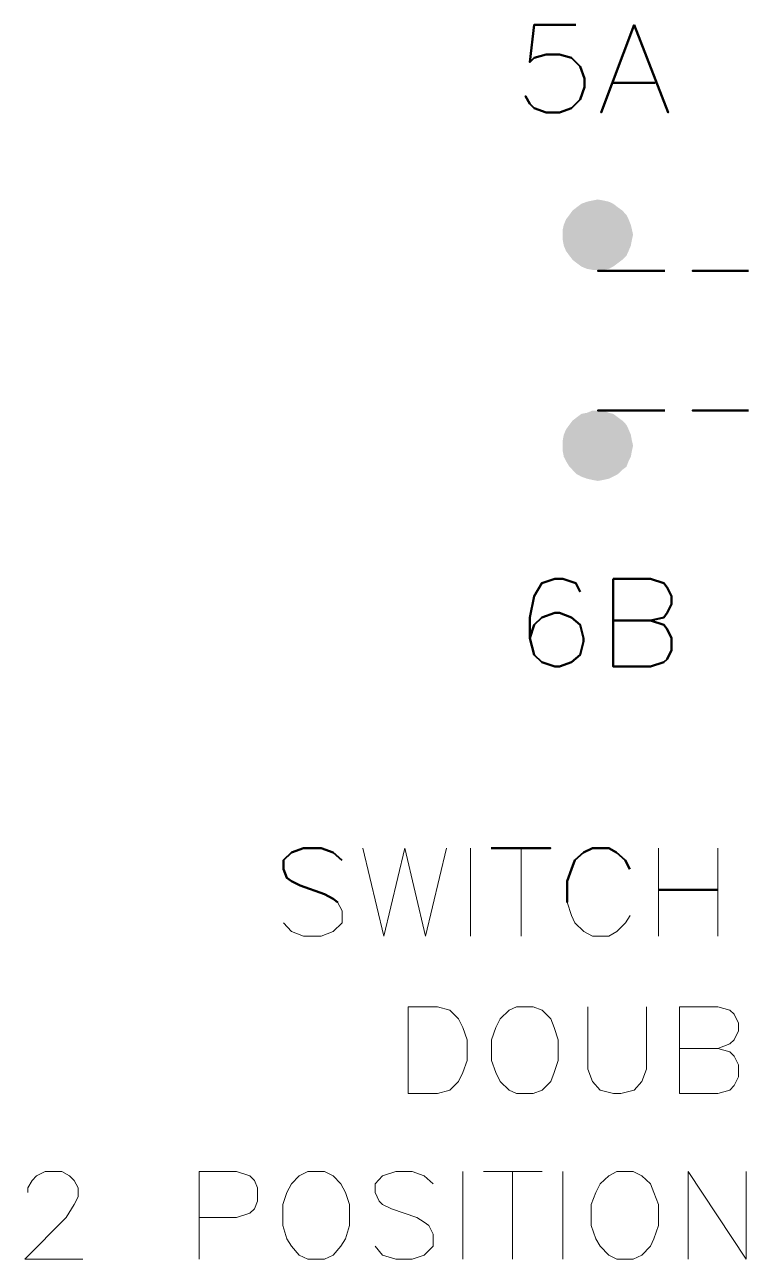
# Model space of a CAD drawing. Header units: millimetres. Extents: x 20 to 2064, y 18 to 2964.
# Drawn here: x 1341.7 to 1572.4, y 714.4 to 1107.8 of the extents above; entities that cross this region are included whole.
import ezdxf

# ---------------------------------------------------------------- set-up
doc = ezdxf.new("R2010")
doc.units = ezdxf.units.MM
doc.header["$MEASUREMENT"] = 0
doc.layers.get('0').update_dxf_attribs({"linetype": 'CONTINUOUS'})

msp = doc.modelspace()

# ---------------------------------------------------------------- hatches: boundary and pattern name
at = {"true_color": 0x000007}
for points in [[(1524.45, 1040.93), (1519.19, 1050.73), (1517.81, 1049.68)], [(1524.45, 1040.93), (1520.96, 1051.39), (1519.19, 1050.73)], [(1524.45, 1040.93), (1522.74, 1051.78), (1520.96, 1051.39)], [(1524.45, 1040.93), (1524.45, 1052.11), (1522.74, 1051.78)], [(1524.45, 1040.93), (1526.22, 1051.78), (1524.45, 1052.11)], [(1524.45, 1040.93), (1528, 1051.39), (1526.22, 1051.78)], [(1524.45, 1040.93), (1529.38, 1050.73), (1528, 1051.39)], [(1524.45, 1040.93), (1530.76, 1049.68), (1529.38, 1050.73)], [(1524.45, 1040.93), (1515.38, 1047.18), (1514.32, 1045.8)], [(1524.45, 1040.93), (1516.43, 1048.63), (1515.38, 1047.18)], [(1524.45, 1040.93), (1517.81, 1049.68), (1516.43, 1048.63)], [(1524.45, 1040.93), (1532.21, 1048.63), (1530.76, 1049.68)], [(1524.45, 1040.93), (1533.59, 1047.18), (1532.21, 1048.63)], [(1524.45, 1040.93), (1534.25, 1045.8), (1533.59, 1047.18)], [(1524.45, 1040.93), (1513.6, 1044.02), (1513.27, 1042.64)], [(1524.45, 1040.93), (1513.27, 1042.64), (1513.27, 1040.93)], [(1524.45, 1040.93), (1514.32, 1045.8), (1513.6, 1044.02)], [(1524.45, 1040.93), (1534.97, 1044.02), (1534.25, 1045.8)], [(1524.45, 1040.93), (1535.3, 1042.64), (1534.97, 1044.02)], [(1524.45, 1040.93), (1535.69, 1040.93), (1535.3, 1042.64)], [(1524.45, 1040.93), (1513.27, 1040.93), (1513.27, 1039.16)], [(1524.45, 1040.93), (1513.27, 1039.16), (1513.6, 1037.38)], [(1524.45, 1040.93), (1513.6, 1037.38), (1514.32, 1035.67)], [(1524.45, 1040.93), (1514.32, 1035.67), (1515.38, 1034.23)], [(1524.45, 1040.93), (1515.38, 1034.23), (1516.43, 1032.85)], [(1524.45, 1040.93), (1516.43, 1032.85), (1517.81, 1031.79)], [(1524.45, 1040.93), (1517.81, 1031.79), (1519.19, 1030.74)], [(1524.45, 1040.93), (1519.19, 1030.74), (1520.96, 1030.02)], [(1524.45, 1040.93), (1520.96, 1030.02), (1522.74, 1029.69)], [(1524.45, 1040.93), (1522.74, 1029.69), (1524.45, 1029.69)], [(1524.45, 1040.93), (1526.22, 1029.69), (1528, 1030.02)], [(1524.45, 1040.93), (1528, 1030.02), (1529.38, 1030.74)], [(1524.45, 1040.93), (1529.38, 1030.74), (1530.76, 1031.79)], [(1524.45, 1040.93), (1530.76, 1031.79), (1532.21, 1032.85)], [(1524.45, 1040.93), (1532.21, 1032.85), (1533.59, 1034.23)], [(1524.45, 1040.93), (1533.59, 1034.23), (1534.25, 1035.67)], [(1524.45, 1040.93), (1534.25, 1035.67), (1534.97, 1037.38)], [(1524.45, 1040.93), (1534.97, 1037.38), (1535.3, 1039.16)], [(1524.45, 1040.93), (1535.3, 1039.16), (1535.69, 1040.93)], [(1524.45, 1040.93), (1524.45, 1029.69), (1526.22, 1029.69)], [(1524.45, 973.67), (1519.19, 983.8), (1517.81, 982.75)], [(1524.45, 973.67), (1520.96, 984.13), (1519.19, 983.8)], [(1524.45, 973.67), (1522.74, 984.85), (1520.96, 984.13)], [(1524.45, 973.67), (1524.45, 984.85), (1522.74, 984.85)], [(1524.45, 973.67), (1528, 984.13), (1526.22, 984.85)], [(1524.45, 973.67), (1526.22, 984.85), (1524.45, 984.85)], [(1524.45, 973.67), (1529.38, 983.8), (1528, 984.13)], [(1524.45, 973.67), (1530.76, 982.75), (1529.38, 983.8)], [(1524.45, 973.67), (1515.38, 980.31), (1514.32, 978.87)], [(1524.45, 973.67), (1516.43, 981.69), (1515.38, 980.31)], [(1524.45, 973.67), (1517.81, 982.75), (1516.43, 981.69)], [(1524.45, 973.67), (1532.21, 981.69), (1530.76, 982.75)], [(1524.45, 973.67), (1533.59, 980.31), (1532.21, 981.69)], [(1524.45, 973.67), (1534.25, 978.87), (1533.59, 980.31)], [(1524.45, 973.67), (1513.6, 977.16), (1513.27, 975.38)], [(1524.45, 973.67), (1514.32, 978.87), (1513.6, 977.16)], [(1524.45, 973.67), (1534.97, 977.16), (1534.25, 978.87)], [(1524.45, 973.67), (1535.3, 975.38), (1534.97, 977.16)], [(1524.45, 973.67), (1513.27, 975.38), (1513.27, 973.67)], [(1524.45, 973.67), (1513.27, 973.67), (1513.27, 971.9)], [(1524.45, 973.67), (1513.27, 971.9), (1513.6, 970.12)], [(1524.45, 973.67), (1513.6, 970.12), (1514.32, 968.74)], [(1524.45, 973.67), (1514.32, 968.74), (1515.38, 966.97)], [(1524.45, 973.67), (1515.38, 966.97), (1516.43, 965.91)], [(1524.45, 973.67), (1516.43, 965.91), (1517.81, 964.53)], [(1524.45, 973.67), (1517.81, 964.53), (1519.19, 963.81)], [(1524.45, 973.67), (1519.19, 963.81), (1520.96, 963.15)], [(1524.45, 973.67), (1520.96, 963.15), (1522.74, 962.76)], [(1524.45, 973.67), (1522.74, 962.76), (1524.45, 962.43)], [(1524.45, 973.67), (1535.69, 973.67), (1535.3, 975.38)], [(1524.45, 973.67), (1526.22, 962.76), (1528, 963.15)], [(1524.45, 973.67), (1528, 963.15), (1529.38, 963.81)], [(1524.45, 973.67), (1529.38, 963.81), (1530.76, 964.53)], [(1524.45, 973.67), (1530.76, 964.53), (1532.21, 965.91)], [(1524.45, 973.67), (1532.21, 965.91), (1533.59, 966.97)], [(1524.45, 973.67), (1533.59, 966.97), (1534.25, 968.74)], [(1524.45, 973.67), (1534.25, 968.74), (1534.97, 970.12)], [(1524.45, 973.67), (1534.97, 970.12), (1535.3, 971.9)], [(1524.45, 973.67), (1535.3, 971.9), (1535.69, 973.67)], [(1524.45, 973.67), (1524.45, 962.43), (1526.22, 962.76)]]:
    msp.add_hatch(color=0, dxfattribs=at).paths.add_polyline_path(points)

# ---------------------------------------------------------------- linework, layer by layer
at = {"color": 0, "linetype": 'Continuous', "lineweight": 40, "true_color": 0x000007}
for points in [[(1504.13, 1107.8), (1502.75, 1095.9)], [(1517.48, 1107.8), (1504.13, 1107.8)], [(1504.13, 1107.8), (1504.13, 1107.8)], [(1536.02, 1107.8), (1525.5, 1079.79)], [(1536.02, 1107.8), (1546.87, 1079.79)], [(1504.13, 1097.28), (1508.01, 1098.33)], [(1508.01, 1098.33), (1508.01, 1098.33)], [(1508.01, 1098.33), (1512.22, 1098.33)], [(1512.22, 1098.33), (1512.22, 1098.33)], [(1512.22, 1098.33), (1516.03, 1097.28)], [(1502.75, 1095.9), (1504.13, 1097.28)], [(1502.75, 1095.9), (1502.75, 1095.9)], [(1504.13, 1097.28), (1504.13, 1097.28)], [(1516.03, 1097.28), (1516.03, 1097.28)], [(1516.03, 1097.28), (1518.86, 1094.52)], [(1518.86, 1094.52), (1518.86, 1094.52)], [(1518.86, 1094.52), (1520.24, 1090.64)], [(1520.24, 1090.64), (1520.24, 1090.64)], [(1520.24, 1090.64), (1520.24, 1087.88)], [(1520.24, 1087.88), (1518.86, 1084)], [(1520.24, 1087.88), (1520.24, 1087.88)], [(1529.38, 1089.26), (1542.66, 1089.26)], [(1542.66, 1089.26), (1542.66, 1089.26)], [(1502.75, 1082.62), (1501.37, 1085.05)], [(1501.37, 1085.05), (1501.37, 1085.05)], [(1504.13, 1081.17), (1502.75, 1082.62)], [(1502.75, 1082.62), (1502.75, 1082.62)], [(1518.86, 1084), (1516.03, 1081.17)], [(1518.86, 1084), (1518.86, 1084)], [(1508.01, 1079.79), (1504.13, 1081.17)], [(1504.13, 1081.17), (1504.13, 1081.17)], [(1512.22, 1079.79), (1508.01, 1079.79)], [(1508.01, 1079.79), (1508.01, 1079.79)], [(1516.03, 1081.17), (1512.22, 1079.79)], [(1512.22, 1079.79), (1512.22, 1079.79)], [(1516.03, 1081.17), (1516.03, 1081.17)], [(1525.5, 1079.79), (1525.5, 1079.79)], [(1546.87, 1079.79), (1546.87, 1079.79)], [(1545.82, 1029.36), (1524.45, 1029.36)], [(1524.45, 1029.36), (1524.45, 1029.36)], [(1572.45, 1029.36), (1554.63, 1029.36)], [(1554.63, 1029.36), (1554.63, 1029.36)], [(1545.82, 984.85), (1524.45, 984.85)], [(1524.45, 984.85), (1524.45, 984.85)], [(1572.45, 984.85), (1554.63, 984.85)], [(1554.63, 984.85), (1554.63, 984.85)], [(1506.63, 929.88), (1504.13, 925.68)], [(1510.77, 931.26), (1506.63, 929.88)], [(1506.63, 929.88), (1506.63, 929.88)], [(1513.27, 931.26), (1510.77, 931.26)], [(1510.77, 931.26), (1510.77, 931.26)], [(1517.48, 929.88), (1513.27, 931.26)], [(1513.27, 931.26), (1513.27, 931.26)], [(1518.86, 927.06), (1517.48, 929.88)], [(1517.48, 929.88), (1517.48, 929.88)], [(1529.38, 931.26), (1529.38, 903.26)], [(1529.38, 931.26), (1541.28, 931.26)], [(1541.28, 931.26), (1541.28, 931.26)], [(1541.28, 931.26), (1545.49, 929.88)], [(1545.49, 929.88), (1545.49, 929.88)], [(1545.49, 929.88), (1546.54, 928.44)], [(1546.54, 928.44), (1546.54, 928.44)], [(1546.54, 928.44), (1547.92, 925.68)], [(1504.13, 925.68), (1502.75, 918.97)], [(1504.13, 925.68), (1504.13, 925.68)], [(1547.92, 925.68), (1547.92, 925.68)], [(1547.92, 925.68), (1547.92, 923.18)], [(1547.92, 923.18), (1546.54, 920.42)], [(1547.92, 923.18), (1547.92, 923.18)], [(1502.75, 918.97), (1502.75, 918.97)], [(1502.75, 918.97), (1502.75, 912.33)], [(1506.63, 918.97), (1504.13, 916.54)], [(1510.77, 920.42), (1506.63, 918.97)], [(1506.63, 918.97), (1506.63, 918.97)], [(1512.22, 920.42), (1510.77, 920.42)], [(1510.77, 920.42), (1510.77, 920.42)], [(1516.03, 918.97), (1512.22, 920.42)], [(1512.22, 920.42), (1512.22, 920.42)], [(1518.86, 916.54), (1516.03, 918.97)], [(1516.03, 918.97), (1516.03, 918.97)], [(1529.38, 917.92), (1541.28, 917.92)], [(1545.49, 918.97), (1541.28, 917.92)], [(1541.28, 917.92), (1541.28, 917.92)], [(1541.28, 917.92), (1541.28, 917.92)], [(1541.28, 917.92), (1545.49, 916.54)], [(1546.54, 920.42), (1545.49, 918.97)], [(1545.49, 918.97), (1545.49, 918.97)], [(1546.54, 920.42), (1546.54, 920.42)], [(1504.13, 916.54), (1502.75, 912.33)], [(1504.13, 916.54), (1504.13, 916.54)], [(1519.91, 912.33), (1518.86, 916.54)], [(1518.86, 916.54), (1518.86, 916.54)], [(1545.49, 916.54), (1545.49, 916.54)], [(1545.49, 916.54), (1546.54, 915.16)], [(1546.54, 915.16), (1546.54, 915.16)], [(1546.54, 915.16), (1547.92, 912.33)], [(1502.75, 912.33), (1502.75, 912.33)], [(1502.75, 912.33), (1504.13, 907.07)], [(1502.75, 912.33), (1502.75, 912.33)], [(1518.86, 907.07), (1519.91, 911.28)], [(1519.91, 911.28), (1519.91, 912.33)], [(1519.91, 912.33), (1519.91, 912.33)], [(1519.91, 911.28), (1519.91, 911.28)], [(1547.92, 912.33), (1547.92, 912.33)], [(1547.92, 912.33), (1547.92, 908.52)], [(1504.13, 907.07), (1504.13, 907.07)], [(1504.13, 907.07), (1506.63, 904.64)], [(1516.03, 904.64), (1518.86, 907.07)], [(1518.86, 907.07), (1518.86, 907.07)], [(1546.54, 905.69), (1545.49, 904.64)], [(1547.92, 908.52), (1546.54, 905.69)], [(1546.54, 905.69), (1546.54, 905.69)], [(1547.92, 908.52), (1547.92, 908.52)], [(1506.63, 904.64), (1506.63, 904.64)], [(1506.63, 904.64), (1510.77, 903.26)], [(1510.77, 903.26), (1510.77, 903.26)], [(1510.77, 903.26), (1512.22, 903.26)], [(1512.22, 903.26), (1516.03, 904.64)], [(1512.22, 903.26), (1512.22, 903.26)], [(1516.03, 904.64), (1516.03, 904.64)], [(1529.38, 903.26), (1529.38, 903.26)], [(1541.28, 903.26), (1529.38, 903.26)], [(1529.38, 903.26), (1529.38, 903.26)], [(1545.49, 904.64), (1541.28, 903.26)], [(1541.28, 903.26), (1541.28, 903.26)], [(1545.49, 904.64), (1545.49, 904.64)], [(1426.75, 844.02), (1424.25, 841.58)], [(1430.56, 845.4), (1426.75, 844.02)], [(1426.75, 844.02), (1426.75, 844.02)], [(1436.21, 845.4), (1430.56, 845.4)], [(1430.56, 845.4), (1430.56, 845.4)], [(1440.03, 844.02), (1436.21, 845.4)], [(1436.21, 845.4), (1436.21, 845.4)], [(1442.86, 841.58), (1440.03, 844.02)], [(1440.03, 844.02), (1440.03, 844.02)], [(1490.46, 845.4), (1509.39, 845.4)], [(1509.39, 845.4), (1509.39, 845.4)], [(1519.91, 844.02), (1517.09, 841.58)], [(1522.74, 845.4), (1519.91, 844.02)], [(1519.91, 844.02), (1519.91, 844.02)], [(1528, 845.4), (1522.74, 845.4)], [(1522.74, 845.4), (1522.74, 845.4)], [(1530.43, 844.02), (1528, 845.4)], [(1528, 845.4), (1528, 845.4)], [(1533.19, 841.58), (1530.43, 844.02)], [(1530.43, 844.02), (1530.43, 844.02)], [(1424.25, 841.58), (1424.25, 841.58)], [(1424.25, 841.58), (1424.25, 838.76)], [(1424.25, 838.76), (1424.25, 838.76)], [(1424.25, 838.76), (1425.3, 835.99)], [(1516.03, 838.76), (1514.65, 834.94)], [(1517.09, 841.58), (1516.03, 838.76)], [(1516.03, 838.76), (1516.03, 838.76)], [(1517.09, 841.58), (1517.09, 841.58)], [(1534.64, 838.76), (1533.19, 841.58)], [(1533.19, 841.58), (1533.19, 841.58)], [(1425.3, 835.99), (1425.3, 835.99)], [(1425.3, 835.99), (1426.75, 834.94)], [(1426.75, 834.94), (1426.75, 834.94)], [(1426.75, 834.94), (1429.51, 833.5)], [(1514.65, 834.94), (1514.65, 834.94)], [(1514.65, 834.94), (1514.65, 828.24)], [(1429.51, 833.5), (1429.51, 833.5)], [(1429.51, 833.5), (1437.27, 830.73)], [(1437.27, 830.73), (1437.27, 830.73)], [(1437.27, 830.73), (1440.03, 829.29)], [(1543.71, 832.12), (1562.65, 832.12)], [(1562.65, 832.12), (1562.65, 832.12)], [(1440.03, 829.29), (1440.03, 829.29)], [(1440.03, 829.29), (1441.47, 828.24)], [(1441.47, 828.24), (1441.47, 828.24)], [(1514.65, 828.24), (1514.65, 828.24)]]:
    msp.add_lwpolyline(points, close=True, dxfattribs=at)
at = {"color": 0, "linetype": 'Continuous', "lineweight": 20, "true_color": 0x000007}
for points in [[(1449.5, 845.4), (1456.2, 817.39)], [(1462.91, 845.4), (1456.2, 817.39)], [(1462.91, 845.4), (1469.48, 817.39)], [(1476.19, 845.4), (1469.48, 817.39)], [(1483.82, 845.4), (1483.82, 817.39)], [(1499.99, 845.4), (1499.99, 817.39)], [(1543.78, 845.4), (1543.78, 817.39)], [(1562.71, 845.4), (1562.71, 817.39)], [(1441.47, 828.17), (1442.92, 825.41)], [(1514.72, 828.17), (1516.03, 823.96)], [(1442.92, 825.41), (1442.92, 825.41)], [(1442.92, 825.41), (1442.92, 821.6)], [(1516.03, 823.96), (1516.03, 823.96)], [(1516.03, 823.96), (1517.09, 821.6)], [(1533.26, 821.6), (1534.71, 823.96)], [(1534.71, 823.96), (1534.71, 823.96)], [(1426.75, 818.83), (1424.25, 821.6)], [(1424.25, 821.6), (1424.25, 821.6)], [(1430.56, 817.39), (1426.75, 818.83)], [(1426.75, 818.83), (1426.75, 818.83)], [(1440.03, 818.83), (1436.21, 817.39)], [(1442.92, 821.6), (1440.03, 818.83)], [(1440.03, 818.83), (1440.03, 818.83)], [(1442.92, 821.6), (1442.92, 821.6)], [(1517.09, 821.6), (1517.09, 821.6)], [(1517.09, 821.6), (1519.98, 818.83)], [(1519.98, 818.83), (1519.98, 818.83)], [(1519.98, 818.83), (1522.74, 817.39)], [(1528, 817.39), (1530.5, 818.83)], [(1530.5, 818.83), (1533.26, 821.6)], [(1530.5, 818.83), (1530.5, 818.83)], [(1533.26, 821.6), (1533.26, 821.6)], [(1436.21, 817.39), (1430.56, 817.39)], [(1430.56, 817.39), (1430.56, 817.39)], [(1436.21, 817.39), (1436.21, 817.39)], [(1456.2, 817.39), (1456.2, 817.39)], [(1456.2, 817.39), (1456.2, 817.39)], [(1469.48, 817.39), (1469.48, 817.39)], [(1469.48, 817.39), (1469.48, 817.39)], [(1483.82, 817.39), (1483.82, 817.39)], [(1499.99, 817.39), (1499.99, 817.39)], [(1522.74, 817.39), (1522.74, 817.39)], [(1522.74, 817.39), (1528, 817.39)], [(1528, 817.39), (1528, 817.39)], [(1543.78, 817.39), (1543.78, 817.39)], [(1562.71, 817.39), (1562.71, 817.39)], [(1463.96, 794.9), (1463.96, 767.29)], [(1463.96, 794.9), (1473.3, 794.9)], [(1473.3, 794.9), (1473.3, 794.9)], [(1473.3, 794.9), (1477.24, 793.85)], [(1498.54, 794.9), (1496.18, 793.85)], [(1503.8, 794.9), (1498.54, 794.9)], [(1498.54, 794.9), (1498.54, 794.9)], [(1506.7, 793.85), (1503.8, 794.9)], [(1503.8, 794.9), (1503.8, 794.9)], [(1521.29, 794.9), (1521.29, 775.05)], [(1539.97, 775.05), (1539.97, 794.9)], [(1539.97, 794.9), (1539.97, 794.9)], [(1550.49, 794.9), (1550.49, 767.29)], [(1550.49, 794.9), (1562.71, 794.9)], [(1562.71, 794.9), (1562.71, 794.9)], [(1562.71, 794.9), (1566.53, 793.85)], [(1477.24, 793.85), (1477.24, 793.85)], [(1477.24, 793.85), (1480, 791.09)], [(1480, 791.09), (1480, 791.09)], [(1480, 791.09), (1481.45, 788.33)], [(1493.28, 791.09), (1491.97, 788.33)], [(1496.18, 793.85), (1493.28, 791.09)], [(1493.28, 791.09), (1493.28, 791.09)], [(1496.18, 793.85), (1496.18, 793.85)], [(1509.46, 791.09), (1506.7, 793.85)], [(1506.7, 793.85), (1506.7, 793.85)], [(1510.51, 788.33), (1509.46, 791.09)], [(1509.46, 791.09), (1509.46, 791.09)], [(1566.53, 793.85), (1566.53, 793.85)], [(1566.53, 793.85), (1567.97, 792.53)], [(1567.97, 792.53), (1567.97, 792.53)], [(1567.97, 792.53), (1569.29, 789.64)], [(1481.45, 788.33), (1481.45, 788.33)], [(1481.45, 788.33), (1482.76, 784.38)], [(1491.97, 788.33), (1490.52, 784.38)], [(1491.97, 788.33), (1491.97, 788.33)], [(1511.83, 784.38), (1510.51, 788.33)], [(1510.51, 788.33), (1510.51, 788.33)], [(1569.29, 787.27), (1567.97, 784.38)], [(1569.29, 789.64), (1569.29, 789.64)], [(1569.29, 789.64), (1569.29, 787.27)], [(1569.29, 787.27), (1569.29, 787.27)], [(1482.76, 784.38), (1482.76, 784.38)], [(1482.76, 784.38), (1482.76, 777.81)], [(1490.52, 784.38), (1490.52, 784.38)], [(1490.52, 784.38), (1490.52, 777.81)], [(1511.83, 777.81), (1511.83, 784.38)], [(1511.83, 784.38), (1511.83, 784.38)], [(1566.53, 783.07), (1562.71, 781.62)], [(1567.97, 784.38), (1566.53, 783.07)], [(1566.53, 783.07), (1566.53, 783.07)], [(1567.97, 784.38), (1567.97, 784.38)], [(1550.49, 781.62), (1562.71, 781.62)], [(1562.71, 781.62), (1562.71, 781.62)], [(1562.71, 781.62), (1562.71, 781.62)], [(1562.71, 781.62), (1566.53, 780.57)], [(1566.53, 780.57), (1566.53, 780.57)], [(1566.53, 780.57), (1567.97, 779.12)], [(1567.97, 779.12), (1567.97, 779.12)], [(1567.97, 779.12), (1569.29, 776.36)], [(1482.76, 777.81), (1481.45, 773.99)], [(1482.76, 777.81), (1482.76, 777.81)], [(1490.52, 777.81), (1490.52, 777.81)], [(1490.52, 777.81), (1491.97, 773.99)], [(1510.51, 773.99), (1511.83, 777.81)], [(1511.83, 777.81), (1511.83, 777.81)], [(1521.29, 775.05), (1521.29, 775.05)], [(1521.29, 775.05), (1522.74, 771.1)], [(1538.52, 771.1), (1539.97, 775.05)], [(1539.97, 775.05), (1539.97, 775.05)], [(1569.29, 776.36), (1569.29, 776.36)], [(1569.29, 776.36), (1569.29, 772.55)], [(1480, 771.1), (1477.24, 768.34)], [(1481.45, 773.99), (1480, 771.1)], [(1480, 771.1), (1480, 771.1)], [(1481.45, 773.99), (1481.45, 773.99)], [(1491.97, 773.99), (1491.97, 773.99)], [(1491.97, 773.99), (1493.28, 771.1)], [(1493.28, 771.1), (1493.28, 771.1)], [(1493.28, 771.1), (1496.18, 768.34)], [(1506.7, 768.34), (1509.46, 771.1)], [(1509.46, 771.1), (1510.51, 773.99)], [(1509.46, 771.1), (1509.46, 771.1)], [(1510.51, 773.99), (1510.51, 773.99)], [(1522.74, 771.1), (1522.74, 771.1)], [(1522.74, 771.1), (1525.24, 768.34)], [(1536.02, 768.34), (1538.52, 771.1)], [(1538.52, 771.1), (1538.52, 771.1)], [(1569.29, 772.55), (1567.97, 769.79)], [(1569.29, 772.55), (1569.29, 772.55)], [(1463.96, 767.29), (1463.96, 767.29)], [(1473.3, 767.29), (1463.96, 767.29)], [(1463.96, 767.29), (1463.96, 767.29)], [(1477.24, 768.34), (1473.3, 767.29)], [(1473.3, 767.29), (1473.3, 767.29)], [(1477.24, 768.34), (1477.24, 768.34)], [(1496.18, 768.34), (1496.18, 768.34)], [(1496.18, 768.34), (1498.54, 767.29)], [(1498.54, 767.29), (1498.54, 767.29)], [(1498.54, 767.29), (1503.8, 767.29)], [(1503.8, 767.29), (1506.7, 768.34)], [(1503.8, 767.29), (1503.8, 767.29)], [(1506.7, 768.34), (1506.7, 768.34)], [(1525.24, 768.34), (1525.24, 768.34)], [(1525.24, 768.34), (1529.45, 767.29)], [(1529.45, 767.29), (1529.45, 767.29)], [(1529.45, 767.29), (1531.81, 767.29)], [(1531.81, 767.29), (1536.02, 768.34)], [(1531.81, 767.29), (1531.81, 767.29)], [(1536.02, 768.34), (1536.02, 768.34)], [(1550.49, 767.29), (1550.49, 767.29)], [(1562.71, 767.29), (1550.49, 767.29)], [(1550.49, 767.29), (1550.49, 767.29)], [(1566.53, 768.34), (1562.71, 767.29)], [(1562.71, 767.29), (1562.71, 767.29)], [(1567.97, 769.79), (1566.53, 768.34)], [(1566.53, 768.34), (1566.53, 768.34)], [(1567.97, 769.79), (1567.97, 769.79)], [(1344.03, 739.54), (1345.48, 740.99)], [(1345.48, 740.99), (1348.24, 742.43)], [(1345.48, 740.99), (1345.48, 740.99)], [(1348.24, 742.43), (1348.24, 742.43)], [(1348.24, 742.43), (1353.5, 742.43)], [(1353.5, 742.43), (1353.5, 742.43)], [(1353.5, 742.43), (1356, 740.99)], [(1356, 740.99), (1356, 740.99)], [(1356, 740.99), (1357.45, 739.54)], [(1397.29, 742.43), (1397.29, 714.43)], [(1397.29, 742.43), (1409.26, 742.43)], [(1409.26, 742.43), (1409.26, 742.43)], [(1409.26, 742.43), (1413.47, 740.99)], [(1413.47, 740.99), (1413.47, 740.99)], [(1413.47, 740.99), (1414.91, 739.54)], [(1429.25, 740.99), (1426.75, 738.49)], [(1432.01, 742.43), (1429.25, 740.99)], [(1429.25, 740.99), (1429.25, 740.99)], [(1437.27, 742.43), (1432.01, 742.43)], [(1432.01, 742.43), (1432.01, 742.43)], [(1440.03, 740.99), (1437.27, 742.43)], [(1437.27, 742.43), (1437.27, 742.43)], [(1442.53, 738.49), (1440.03, 740.99)], [(1440.03, 740.99), (1440.03, 740.99)], [(1455.81, 740.99), (1453.44, 738.49)], [(1460.02, 742.43), (1455.81, 740.99)], [(1455.81, 740.99), (1455.81, 740.99)], [(1465.28, 742.43), (1460.02, 742.43)], [(1460.02, 742.43), (1460.02, 742.43)], [(1469.09, 740.99), (1465.28, 742.43)], [(1465.28, 742.43), (1465.28, 742.43)], [(1471.98, 738.49), (1469.09, 740.99)], [(1469.09, 740.99), (1469.09, 740.99)], [(1481.45, 742.43), (1481.45, 714.43)], [(1488.02, 742.43), (1506.7, 742.43)], [(1497.23, 742.43), (1497.23, 714.43)], [(1506.7, 742.43), (1506.7, 742.43)], [(1513.27, 742.43), (1513.27, 714.43)], [(1528, 740.99), (1525.24, 738.49)], [(1530.5, 742.43), (1528, 740.99)], [(1528, 740.99), (1528, 740.99)], [(1535.76, 742.43), (1530.5, 742.43)], [(1530.5, 742.43), (1530.5, 742.43)], [(1538.52, 740.99), (1535.76, 742.43)], [(1535.76, 742.43), (1535.76, 742.43)], [(1541.28, 738.49), (1538.52, 740.99)], [(1538.52, 740.99), (1538.52, 740.99)], [(1553.25, 742.43), (1553.25, 714.43)], [(1553.25, 742.43), (1571.79, 714.43)], [(1571.79, 742.43), (1571.79, 714.43)], [(1342.72, 737.17), (1344.03, 739.54)], [(1342.72, 735.73), (1342.72, 737.17)], [(1342.72, 737.17), (1342.72, 737.17)], [(1344.03, 739.54), (1344.03, 739.54)], [(1357.45, 739.54), (1357.45, 739.54)], [(1357.45, 739.54), (1358.76, 737.17)], [(1358.76, 737.17), (1358.76, 737.17)], [(1358.76, 737.17), (1358.76, 734.28)], [(1414.91, 739.54), (1414.91, 739.54)], [(1414.91, 739.54), (1415.96, 737.17)], [(1415.96, 737.17), (1415.96, 737.17)], [(1415.96, 737.17), (1415.96, 732.97)], [(1425.3, 735.73), (1423.99, 731.91)], [(1426.75, 738.49), (1425.3, 735.73)], [(1425.3, 735.73), (1425.3, 735.73)], [(1426.75, 738.49), (1426.75, 738.49)], [(1443.97, 735.73), (1442.53, 738.49)], [(1442.53, 738.49), (1442.53, 738.49)], [(1445.29, 731.91), (1443.97, 735.73)], [(1443.97, 735.73), (1443.97, 735.73)], [(1453.44, 738.49), (1453.44, 738.49)], [(1453.44, 738.49), (1453.44, 735.73)], [(1453.44, 735.73), (1453.44, 735.73)], [(1453.44, 735.73), (1454.76, 732.97)], [(1523.79, 735.73), (1522.35, 731.91)], [(1525.24, 738.49), (1523.79, 735.73)], [(1523.79, 735.73), (1523.79, 735.73)], [(1525.24, 738.49), (1525.24, 738.49)], [(1542.33, 735.73), (1541.28, 738.49)], [(1541.28, 738.49), (1541.28, 738.49)], [(1543.78, 731.91), (1542.33, 735.73)], [(1542.33, 735.73), (1542.33, 735.73)], [(1357.45, 731.91), (1354.95, 727.71)], [(1358.76, 734.28), (1357.45, 731.91)], [(1357.45, 731.91), (1357.45, 731.91)], [(1358.76, 734.28), (1358.76, 734.28)], [(1415.96, 732.97), (1414.91, 730.47)], [(1415.96, 732.97), (1415.96, 732.97)], [(1423.99, 731.91), (1423.99, 731.91)], [(1423.99, 731.91), (1423.99, 725.21)], [(1445.29, 725.21), (1445.29, 731.91)], [(1445.29, 731.91), (1445.29, 731.91)], [(1454.76, 732.97), (1454.76, 732.97)], [(1454.76, 732.97), (1455.81, 731.91)], [(1455.81, 731.91), (1455.81, 731.91)], [(1455.81, 731.91), (1458.7, 730.47)], [(1522.35, 731.91), (1522.35, 731.91)], [(1522.35, 731.91), (1522.35, 725.21)], [(1543.78, 725.21), (1543.78, 731.91)], [(1543.78, 731.91), (1543.78, 731.91)], [(1413.47, 729.15), (1409.26, 727.71)], [(1414.91, 730.47), (1413.47, 729.15)], [(1413.47, 729.15), (1413.47, 729.15)], [(1414.91, 730.47), (1414.91, 730.47)], [(1458.7, 730.47), (1458.7, 730.47)], [(1458.7, 730.47), (1466.72, 727.71)], [(1354.95, 727.71), (1341.67, 714.43)], [(1354.95, 727.71), (1354.95, 727.71)], [(1409.26, 727.71), (1397.29, 727.71)], [(1397.29, 727.71), (1397.29, 727.71)], [(1409.26, 727.71), (1409.26, 727.71)], [(1423.99, 725.21), (1423.99, 725.21)], [(1423.99, 725.21), (1425.3, 721)], [(1443.97, 721), (1445.29, 725.21)], [(1445.29, 725.21), (1445.29, 725.21)], [(1466.72, 727.71), (1466.72, 727.71)], [(1466.72, 727.71), (1469.09, 726.26)], [(1469.09, 726.26), (1469.09, 726.26)], [(1469.09, 726.26), (1470.54, 725.21)], [(1470.54, 725.21), (1470.54, 725.21)], [(1470.54, 725.21), (1471.98, 722.45)], [(1522.35, 725.21), (1522.35, 725.21)], [(1522.35, 725.21), (1523.79, 721)], [(1542.33, 721), (1543.78, 725.21)], [(1543.78, 725.21), (1543.78, 725.21)], [(1425.3, 721), (1425.3, 721)], [(1425.3, 721), (1426.75, 718.63)], [(1442.53, 718.63), (1443.97, 721)], [(1443.97, 721), (1443.97, 721)], [(1471.98, 722.45), (1471.98, 722.45)], [(1471.98, 722.45), (1471.98, 718.63)], [(1523.79, 721), (1523.79, 721)], [(1523.79, 721), (1525.24, 718.63)], [(1541.28, 718.63), (1542.33, 721)], [(1542.33, 721), (1542.33, 721)], [(1426.75, 718.63), (1426.75, 718.63)], [(1426.75, 718.63), (1429.25, 715.74)], [(1440.03, 715.74), (1442.53, 718.63)], [(1442.53, 718.63), (1442.53, 718.63)], [(1455.81, 715.74), (1453.44, 718.63)], [(1453.44, 718.63), (1453.44, 718.63)], [(1471.98, 718.63), (1469.09, 715.74)], [(1471.98, 718.63), (1471.98, 718.63)], [(1525.24, 718.63), (1525.24, 718.63)], [(1525.24, 718.63), (1528, 715.74)], [(1538.52, 715.74), (1541.28, 718.63)], [(1541.28, 718.63), (1541.28, 718.63)], [(1341.67, 714.43), (1341.67, 714.43)], [(1341.67, 714.43), (1360.21, 714.43)], [(1360.21, 714.43), (1360.21, 714.43)], [(1397.29, 714.43), (1397.29, 714.43)], [(1429.25, 715.74), (1429.25, 715.74)], [(1429.25, 715.74), (1432.01, 714.43)], [(1432.01, 714.43), (1432.01, 714.43)], [(1432.01, 714.43), (1437.27, 714.43)], [(1437.27, 714.43), (1440.03, 715.74)], [(1437.27, 714.43), (1437.27, 714.43)], [(1440.03, 715.74), (1440.03, 715.74)], [(1460.02, 714.43), (1455.81, 715.74)], [(1455.81, 715.74), (1455.81, 715.74)], [(1465.28, 714.43), (1460.02, 714.43)], [(1460.02, 714.43), (1460.02, 714.43)], [(1469.09, 715.74), (1465.28, 714.43)], [(1465.28, 714.43), (1465.28, 714.43)], [(1469.09, 715.74), (1469.09, 715.74)], [(1481.45, 714.43), (1481.45, 714.43)], [(1497.23, 714.43), (1497.23, 714.43)], [(1513.27, 714.43), (1513.27, 714.43)], [(1528, 715.74), (1528, 715.74)], [(1528, 715.74), (1530.5, 714.43)], [(1530.5, 714.43), (1530.5, 714.43)], [(1530.5, 714.43), (1535.76, 714.43)], [(1535.76, 714.43), (1538.52, 715.74)], [(1535.76, 714.43), (1535.76, 714.43)], [(1538.52, 715.74), (1538.52, 715.74)], [(1553.25, 714.43), (1553.25, 714.43)], [(1571.79, 714.43), (1571.79, 714.43)], [(1571.79, 714.43), (1571.79, 714.43)]]:
    msp.add_lwpolyline(points, close=True, dxfattribs=at)

doc.saveas('drawing.dxf')
